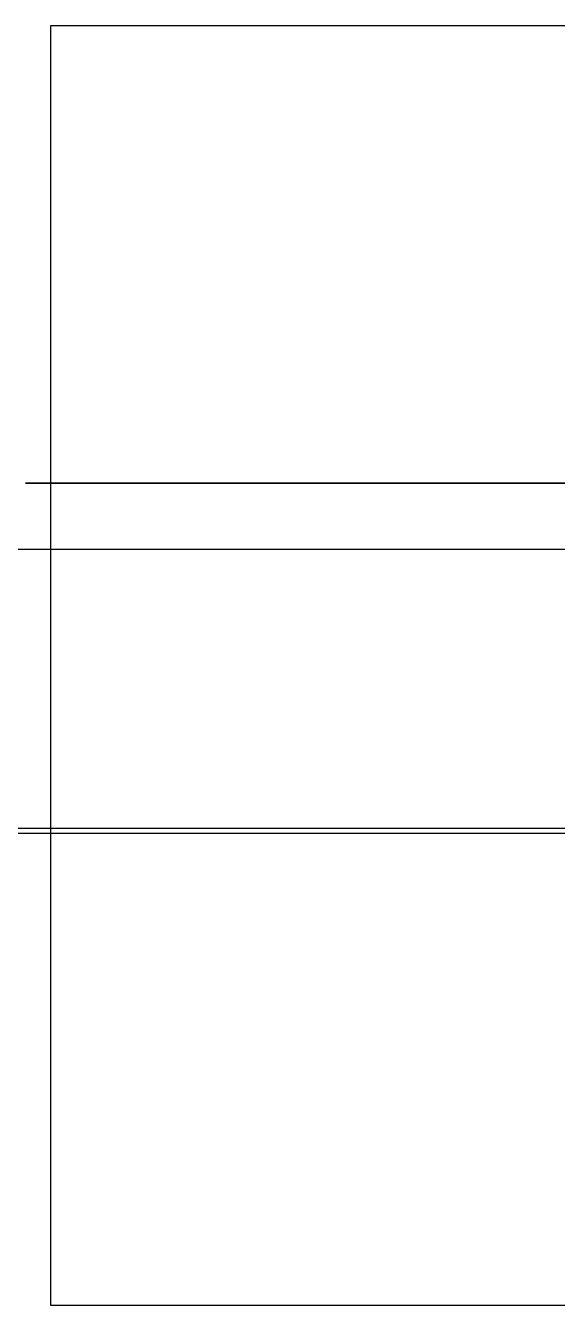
# Model space of a CAD drawing. Extents: x 250879 to 348495, y -51522 to -9360.
# Drawn here: x 279388 to 285568, y -51522 to -36659 of the extents above; entities that cross this region are included whole.
import ezdxf

# ---------------------------------------------------------------- set-up
doc = ezdxf.new("R2010")
doc.units = 0
doc.layers.add('AXIS', color=1, linetype='CONTINUOUS')
doc.layers.add('WALL', color=7, linetype='CONTINUOUS')

msp = doc.modelspace()

# ---------------------------------------------------------------- linework, layer by layer
at = {"layer": 'AXIS'}
for p, q in [((279387.89518, -41972.08046), (291769.35292, -41972.08046)), ((280121.38426, -41972.08046), (292502.84199, -41972.08046))]:
    msp.add_line(p, q, dxfattribs=at)
at = {"layer": 'WALL', "linetype": 'Continuous', "ltscale": 3}
for p, q in [((289393.6677, -41972.08046), (279387.89518, -41972.08046)), ((289688.74454, -41972.08046), (280121.38426, -41972.08046))]:
    msp.add_line(p, q, dxfattribs=at)
at = {"layer": 'WALL', "color": 4, "linetype": 'Continuous'}
for p, direction in [((336888.45633, -42741.55403), (-1, 0)), ((336455.44042, -45979.42534), (1, 0)), ((336455.44042, -46039.42534), (1, 0))]:
    msp.add_xline(p, direction, dxfattribs=at)
at = {"layer": 'WALL', "linetype": 'Continuous'}
msp.add_lwpolyline([(279680.0993, -36659.20224), (330358.02395, -36659.20224), (330358.02395, -51521.79854), (279680.0993, -51521.79854)], close=True, dxfattribs=at)

doc.saveas('drawing.dxf')
